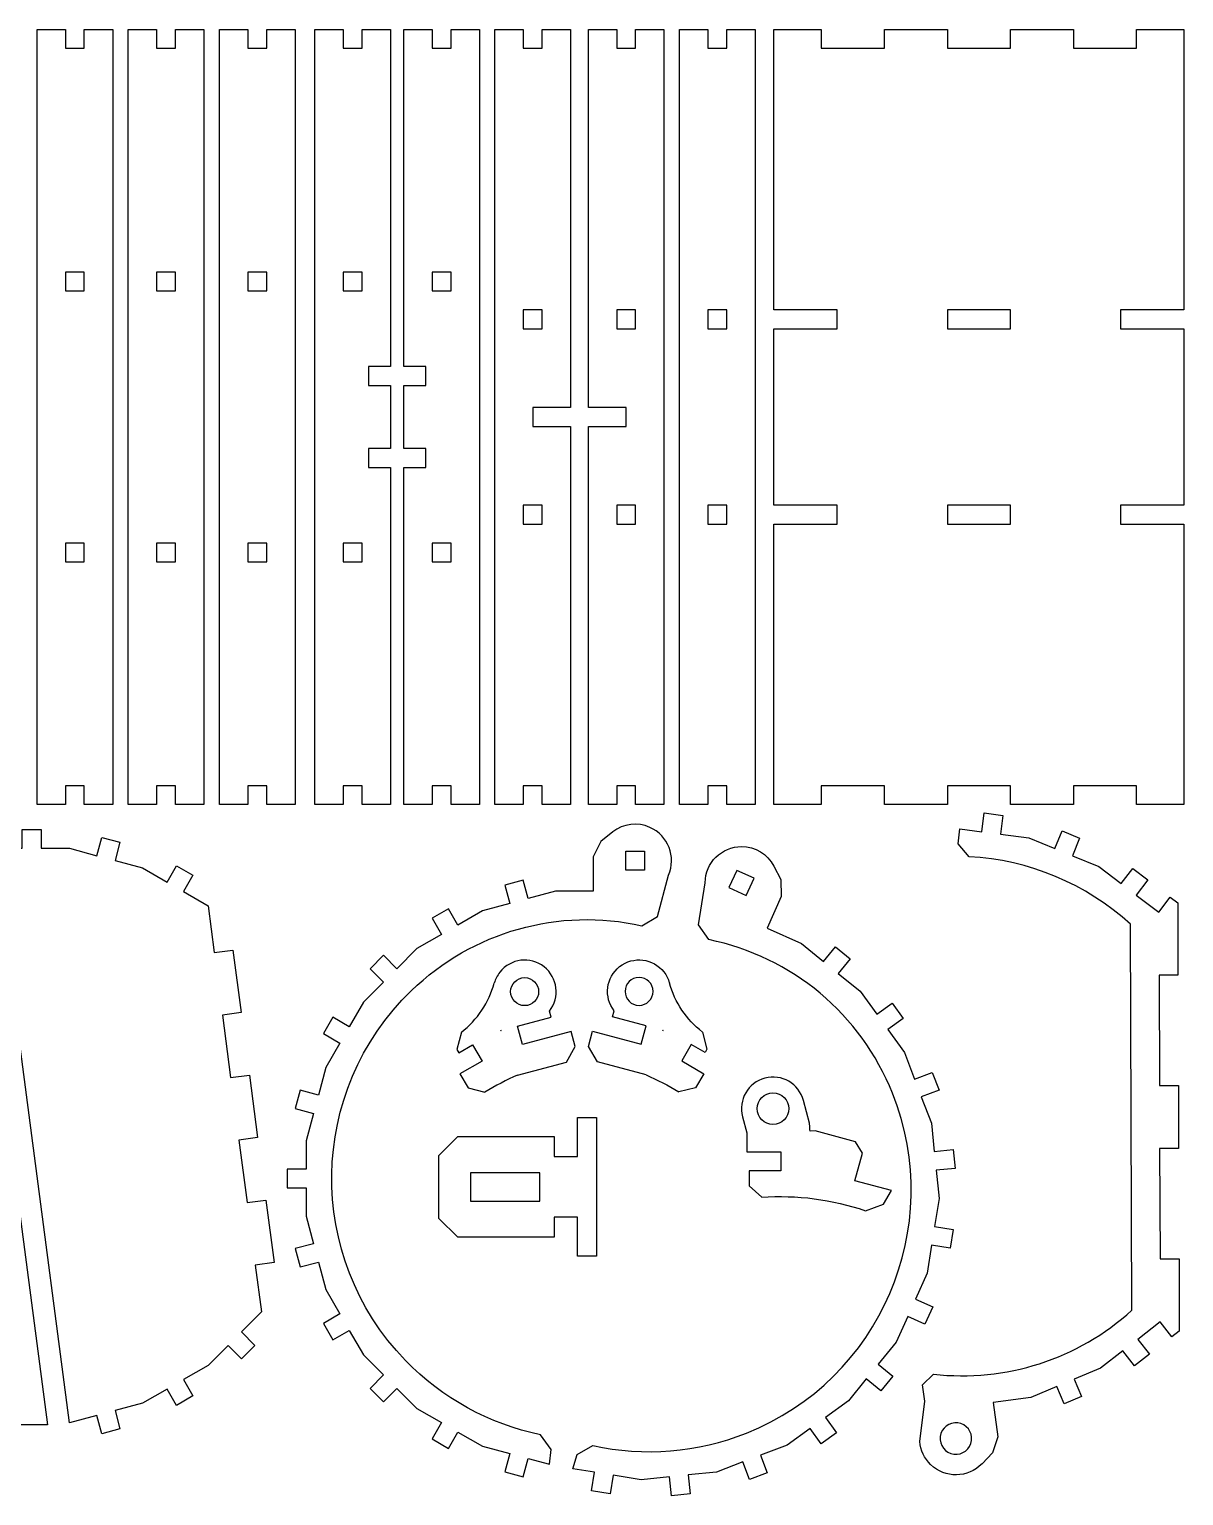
# Model space of a CAD drawing. Header units: inches. Extents: x 166 to 545, y 155 to 388.
# Drawn here: x 361.4 to 544.6, y 154.9 to 387.5 of the extents above; entities that cross this region are included whole.
import ezdxf

# ---------------------------------------------------------------- set-up
doc = ezdxf.new("R2010")
doc.units = ezdxf.units.IN
doc.header["$MEASUREMENT"] = 0

# ---------------------------------------------------------------- blocks, each defined once
blk = doc.blocks.new('block 3')
at = {"color": 7, "lineweight": 25, "true_color": 0xffffff}
blk.add_lwpolyline([(472.09, 343.03), (469.09, 343.03), (469.09, 340.03), (472.09, 340.03), (472.09, 343.03)], dxfattribs=at)
blk = doc.blocks.new('block 4')
at = {"color": 7, "lineweight": 25, "true_color": 0xffffff}
blk.add_lwpolyline([(472.09, 312.03), (469.09, 312.03), (469.09, 309.03), (472.09, 309.03), (472.09, 312.03)], dxfattribs=at)
blk = doc.blocks.new('block 5')
at = {"color": 7, "lineweight": 25, "true_color": 0xffffff}
blk.add_lwpolyline([(469.09, 267.53), (469.09, 264.53), (464.59, 264.53), (464.59, 387.53), (469.09, 387.53), (469.09, 384.53), (472.09, 384.53), (472.09, 387.53), (476.59, 387.53), (476.59, 264.53), (472.09, 264.53), (472.09, 267.53), (469.09, 267.53)], dxfattribs=at)
blk = doc.blocks.new('block 2')
for name in ['block 5', 'block 3', 'block 4']:
    blk.add_blockref(name, (0, 0))
blk = doc.blocks.new('block 10')
at = {"color": 7, "lineweight": 25, "true_color": 0xffffff}
blk.add_lwpolyline([(352.27, 257.27), (364.27, 166.12), (359.77, 166.12), (359.77, 163.12), (356.77, 163.12), (356.77, 166.12), (352.27, 166.12), (347.93, 167.29), (347.15, 164.39), (344.25, 165.17), (345.03, 168.06), (340.68, 169.23), (336.79, 171.48), (335.29, 168.88), (332.69, 170.38), (334.19, 172.98), (330.29, 175.23), (327.11, 178.41), (324.99, 176.29), (322.87, 178.41), (324.99, 180.53), (321.81, 183.71), (319.56, 187.61), (316.96, 186.11), (315.46, 188.71), (318.06, 190.21), (315.81, 194.11), (314.64, 198.45), (311.74, 197.68), (310.97, 200.57), (313.86, 201.35), (312.7, 205.7), (312.7, 210.2), (309.7, 210.2), (309.7, 213.2), (312.7, 213.2), (312.7, 217.7), (313.86, 222.04), (310.97, 222.82), (311.74, 225.72), (314.64, 224.94), (315.81, 229.29), (318.06, 233.19), (315.46, 234.69), (316.96, 237.28), (319.56, 235.78), (321.81, 239.68), (324.99, 242.86), (322.87, 244.98), (324.99, 247.11), (327.11, 244.98), (330.29, 248.17), (334.19, 250.42), (332.69, 253.01), (335.29, 254.51), (336.79, 251.92), (340.68, 254.17), (345.03, 255.33), (344.25, 258.23), (347.15, 259.01), (347.93, 256.11), (352.27, 257.27)], dxfattribs=at)
blk = doc.blocks.new('block 11')
at = {"color": 7, "lineweight": 25, "true_color": 0xffffff}
blk.add_lwpolyline([(397.27, 191.48), (398.25, 184.04), (395.07, 180.86), (397.19, 178.74), (395.07, 176.62), (392.95, 178.74), (389.77, 175.55), (385.87, 173.3), (387.37, 170.71), (384.77, 169.21), (383.27, 171.8), (379.37, 169.55), (375.03, 168.39), (375.8, 165.49), (372.9, 164.72), (372.13, 167.61), (367.78, 166.45), (355.78, 257.6), (360.28, 257.6), (360.28, 260.6), (363.28, 260.6), (363.28, 257.6), (367.78, 257.6), (372.13, 256.43), (372.9, 259.33), (375.8, 258.55), (375.03, 255.66), (379.37, 254.49), (383.27, 252.24), (384.77, 254.84), (387.37, 253.34), (385.87, 250.74), (389.77, 248.49), (390.74, 241.05), (393.72, 241.44), (395.02, 231.53), (392.05, 231.14), (393.36, 221.22), (396.33, 221.61), (397.63, 211.7), (394.66, 211.31), (395.97, 201.39), (398.94, 201.79), (400.25, 191.87), (397.27, 191.48)], dxfattribs=at)
blk = doc.blocks.new('block 9')
for name in ['block 11', 'block 10']:
    blk.add_blockref(name, (0, 0))
blk = doc.blocks.new('block 12')
at = {"color": 7, "lineweight": 25, "true_color": 0xffffff}
blk.add_lwpolyline([(507.09, 343.03), (507.09, 340.03), (517.09, 340.03), (517.09, 343.03), (507.09, 343.03)], dxfattribs=at)
blk = doc.blocks.new('block 13')
at = {"color": 7, "lineweight": 25, "true_color": 0xffffff}
blk.add_lwpolyline([(507.09, 312.03), (507.09, 309.03), (517.09, 309.03), (517.09, 312.03), (507.09, 312.03)], dxfattribs=at)
blk = doc.blocks.new('block 14')
at = {"color": 7, "lineweight": 25, "true_color": 0xffffff}
blk.add_lwpolyline([(489.58, 312.03), (479.58, 312.03), (479.58, 340.03), (489.58, 340.03), (489.58, 343.03), (479.58, 343.03), (479.58, 387.53), (487.09, 387.53), (487.09, 384.53), (497.09, 384.53), (497.09, 387.53), (507.09, 387.53), (507.09, 384.53), (517.09, 384.53), (517.09, 387.53), (527.09, 387.53), (527.09, 384.53), (537.09, 384.53), (537.09, 387.53), (544.59, 387.53), (544.59, 343.03), (534.59, 343.03), (534.59, 340.03), (544.59, 340.03), (544.59, 312.03), (534.59, 312.03), (534.59, 309.03), (544.59, 309.03), (544.59, 264.53), (537.09, 264.53), (537.09, 267.53), (527.09, 267.53), (527.09, 264.53), (517.09, 264.53), (517.09, 267.53), (507.09, 267.53), (507.09, 264.53), (497.09, 264.53), (497.09, 267.53), (487.09, 267.53), (487.09, 264.53), (479.58, 264.53), (479.58, 309.03), (489.58, 309.03), (489.58, 312.03)], dxfattribs=at)
blk = doc.blocks.new('block 16')
at = {"color": 7, "lineweight": 25, "true_color": 0xffffff}
blk.add_lwpolyline([(450.12, 324.53), (456.12, 324.53), (456.12, 327.53), (450.12, 327.53), (450.12, 387.53), (454.62, 387.53), (454.62, 384.53), (457.62, 384.53), (457.62, 387.53), (462.12, 387.53), (462.12, 264.53), (457.62, 264.53), (457.62, 267.53), (454.62, 267.53), (454.62, 264.53), (450.12, 264.53), (450.12, 324.53)], dxfattribs=at)
blk = doc.blocks.new('block 17')
at = {"color": 7, "lineweight": 25, "true_color": 0xffffff}
blk.add_lwpolyline([(457.62, 343.03), (454.62, 343.03), (454.62, 340.03), (457.62, 340.03), (457.62, 343.03)], dxfattribs=at)
blk = doc.blocks.new('block 18')
at = {"color": 7, "lineweight": 25, "true_color": 0xffffff}
blk.add_lwpolyline([(457.62, 312.03), (454.62, 312.03), (454.62, 309.03), (457.62, 309.03), (457.62, 312.03)], dxfattribs=at)
blk = doc.blocks.new('block 15')
for name in ['block 16', 'block 17', 'block 18']:
    blk.add_blockref(name, (0, 0))
blk = doc.blocks.new('block 20')
at = {"color": 7, "lineweight": 25, "true_color": 0xffffff}
blk.add_lwpolyline([(447.3, 327.53), (441.3, 327.53), (441.3, 324.53), (447.3, 324.53), (447.3, 264.53), (442.8, 264.53), (442.8, 267.53), (439.8, 267.53), (439.8, 264.53), (435.3, 264.53), (435.3, 387.53), (439.8, 387.53), (439.8, 384.53), (442.8, 384.53), (442.8, 387.53), (447.3, 387.53), (447.3, 327.53)], dxfattribs=at)
blk = doc.blocks.new('block 21')
at = {"color": 7, "lineweight": 25, "true_color": 0xffffff}
blk.add_lwpolyline([(439.8, 309.03), (442.8, 309.03), (442.8, 312.03), (439.8, 312.03), (439.8, 309.03)], dxfattribs=at)
blk = doc.blocks.new('block 22')
at = {"color": 7, "lineweight": 25, "true_color": 0xffffff}
blk.add_lwpolyline([(439.8, 340.03), (442.8, 340.03), (442.8, 343.03), (439.8, 343.03), (439.8, 340.03)], dxfattribs=at)
blk = doc.blocks.new('block 19')
for name in ['block 20', 'block 22', 'block 21']:
    blk.add_blockref(name, (0, 0))
blk = doc.blocks.new('block 24')
at = {"color": 7, "lineweight": 25, "true_color": 0xffffff}
blk.add_lwpolyline([(414.21, 349.03), (411.21, 349.03), (411.21, 346.03), (414.21, 346.03), (414.21, 349.03)], dxfattribs=at)
blk = doc.blocks.new('block 25')
at = {"color": 7, "lineweight": 25, "true_color": 0xffffff}
blk.add_lwpolyline([(411.21, 303.03), (414.21, 303.03), (414.21, 306.03), (411.21, 306.03), (411.21, 303.03)], dxfattribs=at)
blk = doc.blocks.new('block 26')
at = {"color": 7, "lineweight": 25, "true_color": 0xffffff}
blk.add_lwpolyline([(411.21, 384.53), (414.21, 384.53), (414.21, 387.53), (418.71, 387.53), (418.71, 334.03), (415.21, 334.03), (415.21, 331.03), (418.71, 331.03), (418.71, 321.03), (415.21, 321.03), (415.21, 318.03), (418.71, 318.03), (418.71, 264.53), (414.21, 264.53), (414.21, 267.53), (411.21, 267.53), (411.21, 264.53), (406.71, 264.53), (406.71, 387.53), (411.21, 387.53), (411.21, 384.53)], dxfattribs=at)
blk = doc.blocks.new('block 23')
for name in ['block 26', 'block 24', 'block 25']:
    blk.add_blockref(name, (0, 0))
blk = doc.blocks.new('block 28')
at = {"color": 7, "lineweight": 25, "true_color": 0xffffff}
blk.add_lwpolyline([(425.33, 303.03), (428.33, 303.03), (428.33, 306.03), (425.33, 306.03), (425.33, 303.03)], dxfattribs=at)
blk = doc.blocks.new('block 29')
at = {"color": 7, "lineweight": 25, "true_color": 0xffffff}
blk.add_lwpolyline([(428.33, 349.03), (425.33, 349.03), (425.33, 346.03), (428.33, 346.03), (428.33, 349.03)], dxfattribs=at)
blk = doc.blocks.new('block 30')
at = {"color": 7, "lineweight": 25, "true_color": 0xffffff}
blk.add_lwpolyline([(428.33, 267.53), (425.33, 267.53), (425.33, 264.53), (420.83, 264.53), (420.83, 318.03), (424.33, 318.03), (424.33, 321.03), (420.83, 321.03), (420.83, 331.03), (424.33, 331.03), (424.33, 334.03), (420.83, 334.03), (420.83, 387.53), (425.33, 387.53), (425.33, 384.53), (428.33, 384.53), (428.33, 387.53), (432.83, 387.53), (432.83, 264.53), (428.33, 264.53), (428.33, 267.53)], dxfattribs=at)
blk = doc.blocks.new('block 27')
for name in ['block 30', 'block 29', 'block 28']:
    blk.add_blockref(name, (0, 0))
blk = doc.blocks.new('block 32')
at = {"color": 7, "lineweight": 25, "true_color": 0xffffff}
blk.add_lwpolyline([(396.08, 303.03), (399.08, 303.03), (399.08, 306.03), (396.08, 306.03), (396.08, 303.03)], dxfattribs=at)
blk = doc.blocks.new('block 33')
at = {"color": 7, "lineweight": 25, "true_color": 0xffffff}
blk.add_lwpolyline([(399.08, 349.03), (396.08, 349.03), (396.08, 346.03), (399.08, 346.03), (399.08, 349.03)], dxfattribs=at)
blk = doc.blocks.new('block 34')
at = {"color": 7, "lineweight": 25, "true_color": 0xffffff}
blk.add_lwpolyline([(396.08, 384.53), (399.08, 384.53), (399.08, 387.53), (403.58, 387.53), (403.58, 264.53), (399.08, 264.53), (399.08, 267.53), (396.08, 267.53), (396.08, 264.53), (391.58, 264.53), (391.58, 387.53), (396.08, 387.53), (396.08, 384.53)], dxfattribs=at)
blk = doc.blocks.new('block 31')
for name in ['block 34', 'block 33', 'block 32']:
    blk.add_blockref(name, (0, 0))
blk = doc.blocks.new('block 36')
at = {"color": 7, "lineweight": 25, "true_color": 0xffffff}
blk.add_lwpolyline([(381.61, 303.03), (384.61, 303.03), (384.61, 306.03), (381.61, 306.03), (381.61, 303.03)], dxfattribs=at)
blk = doc.blocks.new('block 37')
at = {"color": 7, "lineweight": 25, "true_color": 0xffffff}
blk.add_lwpolyline([(384.61, 349.03), (381.61, 349.03), (381.61, 346.03), (384.61, 346.03), (384.61, 349.03)], dxfattribs=at)
blk = doc.blocks.new('block 38')
at = {"color": 7, "lineweight": 25, "true_color": 0xffffff}
blk.add_lwpolyline([(381.61, 384.53), (384.61, 384.53), (384.61, 387.53), (389.11, 387.53), (389.11, 264.53), (384.61, 264.53), (384.61, 267.53), (381.61, 267.53), (381.61, 264.53), (377.11, 264.53), (377.11, 387.53), (381.61, 387.53), (381.61, 384.53)], dxfattribs=at)
blk = doc.blocks.new('block 35')
for name in ['block 38', 'block 37', 'block 36']:
    blk.add_blockref(name, (0, 0))
blk = doc.blocks.new('block 40')
at = {"color": 7, "lineweight": 25, "true_color": 0xffffff}
blk.add_lwpolyline([(367.14, 303.03), (370.14, 303.03), (370.14, 306.03), (367.14, 306.03), (367.14, 303.03)], dxfattribs=at)
blk = doc.blocks.new('block 41')
at = {"color": 7, "lineweight": 25, "true_color": 0xffffff}
blk.add_lwpolyline([(370.14, 349.03), (367.14, 349.03), (367.14, 346.03), (370.14, 346.03), (370.14, 349.03)], dxfattribs=at)
blk = doc.blocks.new('block 42')
at = {"color": 7, "lineweight": 25, "true_color": 0xffffff}
blk.add_lwpolyline([(367.14, 384.53), (370.14, 384.53), (370.14, 387.53), (374.64, 387.53), (374.64, 264.53), (370.14, 264.53), (370.14, 267.53), (367.14, 267.53), (367.14, 264.53), (362.64, 264.53), (362.64, 387.53), (367.14, 387.53), (367.14, 384.53)], dxfattribs=at)
blk = doc.blocks.new('block 39')
for name in ['block 42', 'block 41', 'block 40']:
    blk.add_blockref(name, (0, 0))
blk = doc.blocks.new('block 85')
at = {"color": 7, "lineweight": 25, "true_color": 0xffffff}
blk.add_open_spline([(514.26, 161.68), (514.26, 161.68), (515.1, 164.25), (515.1, 164.25), (515.1, 164.25), (514.37, 169.67), (514.37, 169.67), (514.37, 169.67), (520.32, 170.48), (520.32, 170.48), (520.32, 170.48), (524.47, 172.21), (524.47, 172.21), (524.47, 172.21), (525.63, 169.44), (525.63, 169.44), (525.63, 169.44), (528.39, 170.6), (528.39, 170.6), (528.39, 170.6), (527.24, 173.37), (527.24, 173.37), (527.24, 173.37), (531.39, 175.11), (531.39, 175.11), (531.39, 175.11), (534.95, 177.86), (534.95, 177.86), (534.95, 177.86), (536.78, 175.48), (536.78, 175.48), (536.78, 175.48), (539.16, 177.32), (539.16, 177.32), (539.16, 177.32), (537.32, 179.69), (537.32, 179.69), (537.32, 179.69), (540.88, 182.45), (540.88, 182.45), (540.88, 182.45), (542.72, 180.07), (542.72, 180.07), (542.72, 180.07), (543.89, 180.98), (543.89, 180.98), (543.89, 180.98), (543.85, 192.46), (543.85, 192.46), (543.85, 192.46), (540.85, 192.44), (540.85, 192.44), (540.85, 192.44), (540.78, 209.95), (540.78, 209.95), (540.78, 209.95), (543.78, 209.96), (543.78, 209.96), (543.78, 209.96), (543.75, 219.96), (543.75, 219.96), (543.75, 219.96), (540.75, 219.95), (540.75, 219.95), (540.75, 219.95), (540.69, 237.45), (540.69, 237.45), (540.69, 237.45), (543.69, 237.46), (543.69, 237.46), (543.69, 237.46), (543.65, 248.94), (543.65, 248.94), (543.65, 248.94), (542.47, 249.84), (542.47, 249.84), (542.47, 249.84), (540.65, 247.45), (540.65, 247.45), (540.65, 247.45), (537.07, 250.18), (537.07, 250.18), (537.07, 250.18), (538.89, 252.57), (538.89, 252.57), (538.89, 252.57), (536.5, 254.38), (536.5, 254.38), (536.5, 254.38), (534.69, 252), (534.69, 252), (534.69, 252), (531.11, 254.72), (531.11, 254.72), (531.11, 254.72), (526.94, 256.43), (526.94, 256.43), (526.94, 256.43), (528.08, 259.21), (528.08, 259.21), (528.08, 259.21), (525.31, 260.35), (525.31, 260.35), (525.31, 260.35), (524.17, 257.57), (524.17, 257.57), (524.17, 257.57), (520, 259.28), (520, 259.28), (520, 259.28), (515.54, 259.85), (515.54, 259.85), (515.54, 259.85), (515.92, 262.82), (515.92, 262.82), (515.92, 262.82), (512.95, 263.21), (512.95, 263.21), (512.95, 263.21), (512.56, 260.23), (512.56, 260.23), (512.56, 260.23), (509.09, 260.67), (509.09, 260.67), (509.09, 260.67), (508.79, 258.32), (508.79, 258.32), (508.79, 258.32), (510.54, 256.27), (510.54, 256.27), (520.05, 255.75), (529.1, 251.97), (536.16, 245.56), (536.16, 245.56), (536.37, 184.31), (536.37, 184.31), (527.83, 176.54), (516.35, 172.85), (504.88, 174.17), (504.88, 174.17), (503.17, 172.47), (503.17, 172.47), (503.17, 172.47), (503.52, 169.9), (503.52, 169.9), (503.52, 169.9), (502.7, 163.5), (502.7, 163.5), (502.81, 162.1), (503.43, 160.79), (504.44, 159.81), (506.72, 157.6), (510.37, 157.66), (512.59, 159.95), (512.59, 159.95), (514.26, 161.68), (514.26, 161.68)], degree=3, knots=[0, 0, 0, 0, 1, 1, 1, 2, 2, 2, 3, 3, 3, 4, 4, 4, 5, 5, 5, 6, 6, 6, 7, 7, 7, 8, 8, 8, 9, 9, 9, 10, 10, 10, 11, 11, 11, 12, 12, 12, 13, 13, 13, 14, 14, 14, 15, 15, 15, 16, 16, 16, 17, 17, 17, 18, 18, 18, 19, 19, 19, 20, 20, 20, 21, 21, 21, 22, 22, 22, 23, 23, 23, 24, 24, 24, 25, 25, 25, 26, 26, 26, 27, 27, 27, 28, 28, 28, 29, 29, 29, 30, 30, 30, 31, 31, 31, 32, 32, 32, 33, 33, 33, 34, 34, 34, 35, 35, 35, 36, 36, 36, 37, 37, 37, 38, 38, 38, 39, 39, 39, 40, 40, 40, 41, 41, 41, 42, 42, 42, 43, 43, 43, 44, 44, 44, 45, 45, 45, 46, 46, 46, 47, 47, 47, 48, 48, 48, 49, 49, 49, 50, 50, 50, 51, 51, 51, 52, 52, 52, 52], dxfattribs=at)
blk = doc.blocks.new('block 86')
at = {"color": 7, "lineweight": 25, "true_color": 0xffffff}
blk.add_open_spline([(505.96, 164.27), (506.14, 165.64), (507.39, 166.61), (508.76, 166.43), (510.13, 166.26), (511.1, 165.01), (510.92, 163.64), (510.75, 162.27), (509.49, 161.3), (508.12, 161.47), (506.75, 161.65), (505.79, 162.9), (505.96, 164.27), (505.96, 164.27), (505.96, 164.27), (505.96, 164.27)], degree=3, knots=[0, 0, 0, 0, 1, 1, 1, 2, 2, 2, 3, 3, 3, 4, 4, 4, 5, 5, 5, 5], dxfattribs=at)
blk = doc.blocks.new('block 84')
for name in ['block 85', 'block 86']:
    blk.add_blockref(name, (0, 0))
blk = doc.blocks.new('block 94')
at = {"color": 7, "lineweight": 25, "true_color": 0xffffff}
blk.add_open_spline([(480.73, 249.94), (480.73, 249.94), (480.65, 252.64), (480.65, 252.64), (480.65, 252.64), (479.53, 254.79), (479.53, 254.79), (478.54, 256.68), (476.58, 257.86), (474.45, 257.87), (471.27, 257.89), (468.68, 255.32), (468.66, 252.14), (468.66, 252.14), (467.58, 245.44), (467.58, 245.44), (467.58, 245.44), (469.23, 243.11), (469.23, 243.11), (482.43, 240.42), (493.39, 231.26), (498.38, 218.74), (506.88, 197.45), (496.5, 173.31), (475.21, 164.82), (467.47, 161.73), (458.98, 161.05), (450.84, 162.85), (450.84, 162.85), (448.33, 161.42), (448.33, 161.42), (448.33, 161.42), (447.66, 159.17), (447.66, 159.17), (447.66, 159.17), (451.1, 158.61), (451.1, 158.61), (451.1, 158.61), (450.63, 155.65), (450.63, 155.65), (450.63, 155.65), (453.59, 155.17), (453.59, 155.17), (453.59, 155.17), (454.07, 158.13), (454.07, 158.13), (454.07, 158.13), (458.51, 157.42), (458.51, 157.42), (458.51, 157.42), (462.98, 157.87), (462.98, 157.87), (462.98, 157.87), (463.29, 154.89), (463.29, 154.89), (463.29, 154.89), (466.27, 155.2), (466.27, 155.2), (466.27, 155.2), (465.97, 158.18), (465.97, 158.18), (465.97, 158.18), (470.45, 158.64), (470.45, 158.64), (470.45, 158.64), (474.65, 160.24), (474.65, 160.24), (474.65, 160.24), (475.72, 157.44), (475.72, 157.44), (475.72, 157.44), (478.52, 158.5), (478.52, 158.5), (478.52, 158.5), (477.45, 161.31), (477.45, 161.31), (477.45, 161.31), (481.66, 162.91), (481.66, 162.91), (481.66, 162.91), (485.31, 165.54), (485.31, 165.54), (485.31, 165.54), (487.06, 163.11), (487.06, 163.11), (487.06, 163.11), (489.5, 164.87), (489.5, 164.87), (489.5, 164.87), (487.74, 167.3), (487.74, 167.3), (487.74, 167.3), (491.39, 169.93), (491.39, 169.93), (491.39, 169.93), (494.23, 173.42), (494.23, 173.42), (494.23, 173.42), (496.56, 171.53), (496.56, 171.53), (496.56, 171.53), (498.45, 173.86), (498.45, 173.86), (498.45, 173.86), (496.12, 175.75), (496.12, 175.75), (496.12, 175.75), (498.97, 179.24), (498.97, 179.24), (498.97, 179.24), (500.81, 183.34), (500.81, 183.34), (500.81, 183.34), (503.54, 182.12), (503.54, 182.12), (503.54, 182.12), (504.77, 184.85), (504.77, 184.85), (504.77, 184.85), (502.04, 186.08), (502.04, 186.08), (502.04, 186.08), (503.88, 190.19), (503.88, 190.19), (503.88, 190.19), (504.59, 194.63), (504.59, 194.63), (504.59, 194.63), (507.55, 194.15), (507.55, 194.15), (507.55, 194.15), (508.03, 197.11), (508.03, 197.11), (508.03, 197.11), (505.07, 197.59), (505.07, 197.59), (505.07, 197.59), (505.79, 202.03), (505.79, 202.03), (505.79, 202.03), (505.33, 206.51), (505.33, 206.51), (505.33, 206.51), (508.31, 206.82), (508.31, 206.82), (508.31, 206.82), (508.01, 209.8), (508.01, 209.8), (508.01, 209.8), (505.02, 209.5), (505.02, 209.5), (505.02, 209.5), (504.57, 213.97), (504.57, 213.97), (504.57, 213.97), (502.96, 218.18), (502.96, 218.18), (502.96, 218.18), (505.77, 219.25), (505.77, 219.25), (505.77, 219.25), (504.7, 222.05), (504.7, 222.05), (504.7, 222.05), (501.9, 220.98), (501.9, 220.98), (501.9, 220.98), (500.3, 225.19), (500.3, 225.19), (500.3, 225.19), (497.66, 228.83), (497.66, 228.83), (497.66, 228.83), (500.09, 230.59), (500.09, 230.59), (500.09, 230.59), (498.34, 233.02), (498.34, 233.02), (498.34, 233.02), (495.9, 231.27), (495.9, 231.27), (495.9, 231.27), (493.27, 234.91), (493.27, 234.91), (493.27, 234.91), (489.78, 237.76), (489.78, 237.76), (489.78, 237.76), (491.67, 240.08), (491.67, 240.08), (491.67, 240.08), (489.35, 241.98), (489.35, 241.98), (489.35, 241.98), (487.45, 239.65), (487.45, 239.65), (487.45, 239.65), (483.96, 242.49), (483.96, 242.49), (483.96, 242.49), (478.49, 244.95), (478.49, 244.95), (478.49, 244.95), (480.73, 249.94), (480.73, 249.94)], degree=3, knots=[0, 0, 0, 0, 1, 1, 1, 2, 2, 2, 3, 3, 3, 4, 4, 4, 5, 5, 5, 6, 6, 6, 7, 7, 7, 8, 8, 8, 9, 9, 9, 10, 10, 10, 11, 11, 11, 12, 12, 12, 13, 13, 13, 14, 14, 14, 15, 15, 15, 16, 16, 16, 17, 17, 17, 18, 18, 18, 19, 19, 19, 20, 20, 20, 21, 21, 21, 22, 22, 22, 23, 23, 23, 24, 24, 24, 25, 25, 25, 26, 26, 26, 27, 27, 27, 28, 28, 28, 29, 29, 29, 30, 30, 30, 31, 31, 31, 32, 32, 32, 33, 33, 33, 34, 34, 34, 35, 35, 35, 36, 36, 36, 37, 37, 37, 38, 38, 38, 39, 39, 39, 40, 40, 40, 41, 41, 41, 42, 42, 42, 43, 43, 43, 44, 44, 44, 45, 45, 45, 46, 46, 46, 47, 47, 47, 48, 48, 48, 49, 49, 49, 50, 50, 50, 51, 51, 51, 52, 52, 52, 53, 53, 53, 54, 54, 54, 55, 55, 55, 56, 56, 56, 57, 57, 57, 58, 58, 58, 59, 59, 59, 60, 60, 60, 61, 61, 61, 62, 62, 62, 63, 63, 63, 64, 64, 64, 65, 65, 65, 66, 66, 66, 67, 67, 67, 68, 68, 68, 68], dxfattribs=at)
blk = doc.blocks.new('block 95')
at = {"color": 7, "lineweight": 25, "true_color": 0xffffff}
blk.add_lwpolyline([(472.44, 251.36), (475.18, 250.13), (476.41, 252.86), (473.67, 254.09), (472.44, 251.36)], dxfattribs=at)
blk = doc.blocks.new('block 93')
for name in ['block 94', 'block 95']:
    blk.add_blockref(name, (0, 0))
blk = doc.blocks.new('block 97')
at = {"color": 7, "lineweight": 25, "true_color": 0xffffff}
blk.add_open_spline([(450.91, 256.26), (450.91, 256.26), (452.09, 258.68), (452.09, 258.68), (452.09, 258.68), (453.99, 260.19), (453.99, 260.19), (455.67, 261.5), (457.94, 261.79), (459.89, 260.92), (462.8, 259.64), (464.11, 256.23), (462.82, 253.32), (462.82, 253.32), (461.07, 246.76), (461.07, 246.76), (461.07, 246.76), (458.61, 245.32), (458.61, 245.32), (445.46, 248.26), (431.71, 244.39), (422.03, 235.01), (405.57, 219.06), (405.16, 192.79), (421.11, 176.33), (426.91, 170.34), (434.37, 166.24), (442.54, 164.56), (442.54, 164.56), (444.24, 162.22), (444.24, 162.22), (444.24, 162.22), (443.94, 159.89), (443.94, 159.89), (443.94, 159.89), (440.57, 160.8), (440.57, 160.8), (440.57, 160.8), (439.79, 157.9), (439.79, 157.9), (439.79, 157.9), (436.89, 158.68), (436.89, 158.68), (436.89, 158.68), (437.67, 161.57), (437.67, 161.57), (437.67, 161.57), (433.32, 162.74), (433.32, 162.74), (433.32, 162.74), (429.42, 164.99), (429.42, 164.99), (429.42, 164.99), (427.92, 162.39), (427.92, 162.39), (427.92, 162.39), (425.33, 163.89), (425.33, 163.89), (425.33, 163.89), (426.83, 166.49), (426.83, 166.49), (426.83, 166.49), (422.93, 168.74), (422.93, 168.74), (422.93, 168.74), (419.75, 171.92), (419.75, 171.92), (419.75, 171.92), (417.63, 169.8), (417.63, 169.8), (417.63, 169.8), (415.5, 171.92), (415.5, 171.92), (415.5, 171.92), (417.63, 174.04), (417.63, 174.04), (417.63, 174.04), (414.44, 177.22), (414.44, 177.22), (414.44, 177.22), (412.19, 181.12), (412.19, 181.12), (412.19, 181.12), (409.6, 179.62), (409.6, 179.62), (409.6, 179.62), (408.1, 182.22), (408.1, 182.22), (408.1, 182.22), (410.69, 183.72), (410.69, 183.72), (410.69, 183.72), (408.44, 187.62), (408.44, 187.62), (408.44, 187.62), (407.28, 191.96), (407.28, 191.96), (407.28, 191.96), (404.38, 191.19), (404.38, 191.19), (404.38, 191.19), (403.6, 194.08), (403.6, 194.08), (403.6, 194.08), (406.5, 194.86), (406.5, 194.86), (406.5, 194.86), (405.34, 199.21), (405.34, 199.21), (405.34, 199.21), (405.34, 203.71), (405.34, 203.71), (405.34, 203.71), (402.34, 203.71), (402.34, 203.71), (402.34, 203.71), (402.34, 206.71), (402.34, 206.71), (402.34, 206.71), (405.34, 206.71), (405.34, 206.71), (405.34, 206.71), (405.34, 211.21), (405.34, 211.21), (405.34, 211.21), (406.5, 215.55), (406.5, 215.55), (406.5, 215.55), (403.6, 216.33), (403.6, 216.33), (403.6, 216.33), (404.38, 219.23), (404.38, 219.23), (404.38, 219.23), (407.28, 218.45), (407.28, 218.45), (407.28, 218.45), (408.44, 222.8), (408.44, 222.8), (408.44, 222.8), (410.69, 226.7), (410.69, 226.7), (410.69, 226.7), (408.1, 228.2), (408.1, 228.2), (408.1, 228.2), (409.6, 230.79), (409.6, 230.79), (409.6, 230.79), (412.19, 229.29), (412.19, 229.29), (412.19, 229.29), (414.44, 233.19), (414.44, 233.19), (414.44, 233.19), (417.63, 236.37), (417.63, 236.37), (417.63, 236.37), (415.5, 238.5), (415.5, 238.5), (415.5, 238.5), (417.63, 240.62), (417.63, 240.62), (417.63, 240.62), (419.75, 238.5), (419.75, 238.5), (419.75, 238.5), (422.93, 241.68), (422.93, 241.68), (422.93, 241.68), (426.83, 243.93), (426.83, 243.93), (426.83, 243.93), (425.33, 246.52), (425.33, 246.52), (425.33, 246.52), (427.92, 248.02), (427.92, 248.02), (427.92, 248.02), (429.42, 245.43), (429.42, 245.43), (429.42, 245.43), (433.32, 247.68), (433.32, 247.68), (433.32, 247.68), (437.67, 248.84), (437.67, 248.84), (437.67, 248.84), (436.89, 251.74), (436.89, 251.74), (436.89, 251.74), (439.79, 252.52), (439.79, 252.52), (439.79, 252.52), (440.57, 249.62), (440.57, 249.62), (440.57, 249.62), (444.91, 250.78), (444.91, 250.78), (444.91, 250.78), (450.91, 250.78), (450.91, 250.78), (450.91, 250.78), (450.91, 256.26), (450.91, 256.26)], degree=3, knots=[0, 0, 0, 0, 1, 1, 1, 2, 2, 2, 3, 3, 3, 4, 4, 4, 5, 5, 5, 6, 6, 6, 7, 7, 7, 8, 8, 8, 9, 9, 9, 10, 10, 10, 11, 11, 11, 12, 12, 12, 13, 13, 13, 14, 14, 14, 15, 15, 15, 16, 16, 16, 17, 17, 17, 18, 18, 18, 19, 19, 19, 20, 20, 20, 21, 21, 21, 22, 22, 22, 23, 23, 23, 24, 24, 24, 25, 25, 25, 26, 26, 26, 27, 27, 27, 28, 28, 28, 29, 29, 29, 30, 30, 30, 31, 31, 31, 32, 32, 32, 33, 33, 33, 34, 34, 34, 35, 35, 35, 36, 36, 36, 37, 37, 37, 38, 38, 38, 39, 39, 39, 40, 40, 40, 41, 41, 41, 42, 42, 42, 43, 43, 43, 44, 44, 44, 45, 45, 45, 46, 46, 46, 47, 47, 47, 48, 48, 48, 49, 49, 49, 50, 50, 50, 51, 51, 51, 52, 52, 52, 53, 53, 53, 54, 54, 54, 55, 55, 55, 56, 56, 56, 57, 57, 57, 58, 58, 58, 59, 59, 59, 60, 60, 60, 61, 61, 61, 62, 62, 62, 63, 63, 63, 64, 64, 64, 65, 65, 65, 66, 66, 66, 67, 67, 67, 68, 68, 68, 68], dxfattribs=at)
blk = doc.blocks.new('block 98')
at = {"color": 7, "lineweight": 25, "true_color": 0xffffff}
blk.add_lwpolyline([(459.05, 254.15), (456.05, 254.15), (456.05, 257.15), (459.05, 257.15), (459.05, 254.15)], dxfattribs=at)
blk = doc.blocks.new('block 96')
for name in ['block 97', 'block 98']:
    blk.add_blockref(name, (0, 0))
blk = doc.blocks.new('block 108')
at = {"color": 7, "lineweight": 25, "true_color": 0xffffff}
blk.add_open_spline([(493.6, 209.21), (493.6, 209.21), (492.43, 204.86), (492.43, 204.86), (492.43, 204.86), (498.23, 203.31), (498.23, 203.31), (498.23, 203.31), (496.97, 201.14), (496.97, 201.14), (496.97, 201.14), (494.1, 200.1), (494.1, 200.1), (488.81, 201.91), (483.2, 202.64), (477.63, 202.23), (477.63, 202.23), (475.64, 204.04), (475.64, 204.04), (475.64, 204.04), (475.64, 206.42), (475.64, 206.42), (475.64, 206.42), (480.64, 206.42), (480.64, 206.42), (480.64, 206.42), (480.64, 209.42), (480.64, 209.42), (480.64, 209.42), (475.27, 209.42), (475.27, 209.42), (475.27, 209.42), (475.27, 212.48), (475.27, 212.48), (475.27, 212.48), (474.59, 215), (474.59, 215), (473.88, 217.67), (475.46, 220.41), (478.13, 221.13), (480.8, 221.84), (483.54, 220.26), (484.25, 217.59), (484.25, 217.59), (485.22, 213.99), (485.22, 213.99), (485.22, 213.99), (485.27, 213.4), (485.27, 213.4), (485.27, 213.4), (485.27, 212.99), (485.27, 212.99), (485.27, 212.99), (485.3, 212.7), (485.3, 212.7), (485.3, 212.7), (486.09, 212.77), (486.09, 212.77), (486.09, 212.77), (492.54, 211.05), (492.54, 211.05), (492.54, 211.05), (493.6, 209.21), (493.6, 209.21)], degree=3, knots=[0, 0, 0, 0, 1, 1, 1, 2, 2, 2, 3, 3, 3, 4, 4, 4, 5, 5, 5, 6, 6, 6, 7, 7, 7, 8, 8, 8, 9, 9, 9, 10, 10, 10, 11, 11, 11, 12, 12, 12, 13, 13, 13, 14, 14, 14, 15, 15, 15, 16, 16, 16, 17, 17, 17, 18, 18, 18, 19, 19, 19, 20, 20, 20, 21, 21, 21, 21], dxfattribs=at)
blk = doc.blocks.new('block 109')
at = {"color": 7, "lineweight": 25, "true_color": 0xffffff}
blk.add_open_spline([(481.92, 216.3), (481.92, 217.68), (480.81, 218.8), (479.42, 218.8), (478.04, 218.8), (476.92, 217.68), (476.92, 216.3), (476.92, 214.92), (478.04, 213.8), (479.42, 213.8), (480.81, 213.8), (481.92, 214.92), (481.92, 216.3), (481.92, 216.3), (481.92, 216.3), (481.92, 216.3)], degree=3, knots=[0, 0, 0, 0, 1, 1, 1, 2, 2, 2, 3, 3, 3, 4, 4, 4, 5, 5, 5, 5], dxfattribs=at)
blk = doc.blocks.new('block 107')
for name in ['block 108', 'block 109']:
    blk.add_blockref(name, (0, 0))
blk = doc.blocks.new('block 111')
at = {"color": 7, "lineweight": 25, "true_color": 0xffffff}
blk.add_lwpolyline([(431.03, 219.58), (433.72, 218.93)], dxfattribs=at)
blk = doc.blocks.new('block 112')
at = {"color": 7, "lineweight": 25, "true_color": 0xffffff}
blk.add_open_spline([(438.9, 221.61), (437.11, 220.84), (435.38, 219.94), (433.72, 218.93)], degree=3, dxfattribs=at)
blk = doc.blocks.new('block 113')
at = {"color": 7, "lineweight": 25, "true_color": 0xffffff}
blk.add_lwpolyline([(438.9, 221.61), (446.63, 223.68)], dxfattribs=at)
blk = doc.blocks.new('block 114')
at = {"color": 7, "lineweight": 25, "true_color": 0xffffff}
blk.add_lwpolyline([(446.63, 223.68), (448.05, 226.13)], dxfattribs=at)
blk = doc.blocks.new('block 115')
at = {"color": 7, "lineweight": 25, "true_color": 0xffffff}
blk.add_lwpolyline([(448.05, 226.13), (447.4, 228.56)], dxfattribs=at)
blk = doc.blocks.new('block 116')
at = {"color": 7, "lineweight": 25, "true_color": 0xffffff}
blk.add_lwpolyline([(447.4, 228.56), (439.67, 226.49)], dxfattribs=at)
blk = doc.blocks.new('block 117')
at = {"color": 7, "lineweight": 25, "true_color": 0xffffff}
blk.add_lwpolyline([(439.67, 226.49), (438.89, 229.38)], dxfattribs=at)
blk = doc.blocks.new('block 118')
at = {"color": 7, "lineweight": 25, "true_color": 0xffffff}
blk.add_lwpolyline([(438.89, 229.38), (444.21, 230.81)], dxfattribs=at)
blk = doc.blocks.new('block 119')
at = {"color": 7, "lineweight": 25, "true_color": 0xffffff}
blk.add_lwpolyline([(444.21, 230.81), (443.95, 231.77)], dxfattribs=at)
blk = doc.blocks.new('block 120')
at = {"color": 7, "lineweight": 25, "true_color": 0xffffff}
blk.add_open_spline([(443.95, 231.77), (445.65, 233.94), (445.27, 237.09), (443.1, 238.79), (440.93, 240.5), (437.79, 240.12), (436.08, 237.95), (435.67, 237.43), (435.37, 236.84), (435.2, 236.21)], degree=3, knots=[0, 0, 0, 0, 1, 1, 1, 2, 2, 2, 3, 3, 3, 3], dxfattribs=at)
blk = doc.blocks.new('block 121')
at = {"color": 7, "lineweight": 25, "true_color": 0xffffff}
blk.add_open_spline([(429.97, 228.41), (432.5, 230.39), (434.33, 233.12), (435.2, 236.21)], degree=3, dxfattribs=at)
blk = doc.blocks.new('block 122')
at = {"color": 7, "lineweight": 25, "true_color": 0xffffff}
blk.add_lwpolyline([(429.97, 228.41), (429.24, 225.68)], dxfattribs=at)
blk = doc.blocks.new('block 123')
at = {"color": 7, "lineweight": 25, "true_color": 0xffffff}
blk.add_lwpolyline([(429.24, 225.68), (429.55, 225.15)], dxfattribs=at)
blk = doc.blocks.new('block 124')
at = {"color": 7, "lineweight": 25, "true_color": 0xffffff}
blk.add_lwpolyline([(429.55, 225.15), (431.76, 226.43)], dxfattribs=at)
blk = doc.blocks.new('block 125')
at = {"color": 7, "lineweight": 25, "true_color": 0xffffff}
blk.add_lwpolyline([(431.76, 226.43), (433.26, 223.83)], dxfattribs=at)
blk = doc.blocks.new('block 126')
at = {"color": 7, "lineweight": 25, "true_color": 0xffffff}
blk.add_lwpolyline([(433.26, 223.83), (429.75, 221.81)], dxfattribs=at)
blk = doc.blocks.new('block 127')
at = {"color": 7, "lineweight": 25, "true_color": 0xffffff}
blk.add_lwpolyline([(429.75, 221.81), (431.03, 219.58)], dxfattribs=at)
blk = doc.blocks.new('block 128')
at = {"color": 7, "lineweight": 25, "true_color": 0xffffff}
blk.add_open_spline([(436.18, 228.66), (436.18, 228.66), (436.18, 228.66), (436.18, 228.66), (436.18, 228.66), (436.28, 228.69), (436.28, 228.69), (436.25, 228.68), (436.22, 228.67), (436.18, 228.66)], degree=3, knots=[0, 0, 0, 0, 1, 1, 1, 2, 2, 2, 3, 3, 3, 3], dxfattribs=at)
blk = doc.blocks.new('block 129')
at = {"color": 7, "lineweight": 25, "true_color": 0xffffff}
blk.add_open_spline([(442.23, 234.86), (442.23, 236.09), (441.24, 237.08), (440.01, 237.08), (438.79, 237.08), (437.79, 236.09), (437.79, 234.86), (437.79, 233.63), (438.79, 232.64), (440.01, 232.64), (441.24, 232.64), (442.23, 233.63), (442.23, 234.86), (442.23, 234.86), (442.23, 234.86), (442.23, 234.86)], degree=3, knots=[0, 0, 0, 0, 1, 1, 1, 2, 2, 2, 3, 3, 3, 4, 4, 4, 5, 5, 5, 5], dxfattribs=at)
blk = doc.blocks.new('block 110')
for name in ['block 120', 'block 121', 'block 129', 'block 118', 'block 119', 'block 122', 'block 128', 'block 117', 'block 116', 'block 115', 'block 123', 'block 124', 'block 125', 'block 114', 'block 126', 'block 113', 'block 127', 'block 112', 'block 111']:
    blk.add_blockref(name, (0, 0))
blk = doc.blocks.new('block 131')
at = {"color": 7, "lineweight": 25, "true_color": 0xffffff}
blk.add_lwpolyline([(467.15, 219.61), (464.47, 218.96)], dxfattribs=at)
blk = doc.blocks.new('block 132')
at = {"color": 7, "lineweight": 25, "true_color": 0xffffff}
blk.add_open_spline([(459.28, 221.65), (461.07, 220.87), (462.81, 219.98), (464.47, 218.96)], degree=3, dxfattribs=at)
blk = doc.blocks.new('block 133')
at = {"color": 7, "lineweight": 25, "true_color": 0xffffff}
blk.add_lwpolyline([(459.28, 221.65), (451.55, 223.72)], dxfattribs=at)
blk = doc.blocks.new('block 134')
at = {"color": 7, "lineweight": 25, "true_color": 0xffffff}
blk.add_lwpolyline([(451.55, 223.72), (450.14, 226.17)], dxfattribs=at)
blk = doc.blocks.new('block 135')
at = {"color": 7, "lineweight": 25, "true_color": 0xffffff}
blk.add_lwpolyline([(450.14, 226.17), (450.79, 228.59)], dxfattribs=at)
blk = doc.blocks.new('block 136')
at = {"color": 7, "lineweight": 25, "true_color": 0xffffff}
blk.add_lwpolyline([(450.79, 228.59), (458.52, 226.52)], dxfattribs=at)
blk = doc.blocks.new('block 137')
at = {"color": 7, "lineweight": 25, "true_color": 0xffffff}
blk.add_lwpolyline([(458.52, 226.52), (459.29, 229.42)], dxfattribs=at)
blk = doc.blocks.new('block 138')
at = {"color": 7, "lineweight": 25, "true_color": 0xffffff}
blk.add_lwpolyline([(459.29, 229.42), (453.98, 230.84)], dxfattribs=at)
blk = doc.blocks.new('block 139')
at = {"color": 7, "lineweight": 25, "true_color": 0xffffff}
blk.add_lwpolyline([(453.98, 230.84), (454.24, 231.8)], dxfattribs=at)
blk = doc.blocks.new('block 140')
at = {"color": 7, "lineweight": 25, "true_color": 0xffffff}
blk.add_open_spline([(454.24, 231.8), (452.53, 233.98), (452.91, 237.12), (455.09, 238.83), (457.26, 240.53), (460.4, 240.15), (462.11, 237.98), (462.51, 237.46), (462.81, 236.87), (462.99, 236.24)], degree=3, knots=[0, 0, 0, 0, 1, 1, 1, 2, 2, 2, 3, 3, 3, 3], dxfattribs=at)
blk = doc.blocks.new('block 141')
at = {"color": 7, "lineweight": 25, "true_color": 0xffffff}
blk.add_open_spline([(468.21, 228.45), (465.68, 230.42), (463.85, 233.15), (462.99, 236.24)], degree=3, dxfattribs=at)
blk = doc.blocks.new('block 142')
at = {"color": 7, "lineweight": 25, "true_color": 0xffffff}
blk.add_lwpolyline([(468.21, 228.45), (468.94, 225.72)], dxfattribs=at)
blk = doc.blocks.new('block 143')
at = {"color": 7, "lineweight": 25, "true_color": 0xffffff}
blk.add_lwpolyline([(468.94, 225.72), (468.64, 225.19)], dxfattribs=at)
blk = doc.blocks.new('block 144')
at = {"color": 7, "lineweight": 25, "true_color": 0xffffff}
blk.add_lwpolyline([(468.64, 225.19), (466.43, 226.46)], dxfattribs=at)
blk = doc.blocks.new('block 145')
at = {"color": 7, "lineweight": 25, "true_color": 0xffffff}
blk.add_lwpolyline([(466.43, 226.46), (464.93, 223.86)], dxfattribs=at)
blk = doc.blocks.new('block 146')
at = {"color": 7, "lineweight": 25, "true_color": 0xffffff}
blk.add_lwpolyline([(464.93, 223.86), (468.44, 221.84)], dxfattribs=at)
blk = doc.blocks.new('block 147')
at = {"color": 7, "lineweight": 25, "true_color": 0xffffff}
blk.add_lwpolyline([(468.44, 221.84), (467.15, 219.61)], dxfattribs=at)
blk = doc.blocks.new('block 148')
at = {"color": 7, "lineweight": 25, "true_color": 0xffffff}
blk.add_open_spline([(462, 228.7), (462, 228.7), (462, 228.69), (462, 228.69), (462, 228.69), (461.9, 228.72), (461.9, 228.72), (461.94, 228.71), (461.97, 228.7), (462, 228.7)], degree=3, knots=[0, 0, 0, 0, 1, 1, 1, 2, 2, 2, 3, 3, 3, 3], dxfattribs=at)
blk = doc.blocks.new('block 149')
at = {"color": 7, "lineweight": 25, "true_color": 0xffffff}
blk.add_open_spline([(455.95, 234.89), (455.95, 236.12), (456.95, 237.11), (458.17, 237.11), (459.4, 237.11), (460.39, 236.12), (460.39, 234.89), (460.39, 233.67), (459.4, 232.67), (458.17, 232.67), (456.95, 232.67), (455.95, 233.67), (455.95, 234.89), (455.95, 234.89), (455.95, 234.89), (455.95, 234.89)], degree=3, knots=[0, 0, 0, 0, 1, 1, 1, 2, 2, 2, 3, 3, 3, 4, 4, 4, 5, 5, 5, 5], dxfattribs=at)
blk = doc.blocks.new('block 130')
for name in ['block 140', 'block 149', 'block 141', 'block 139', 'block 138', 'block 135', 'block 136', 'block 137', 'block 148', 'block 142', 'block 134', 'block 145', 'block 144', 'block 143', 'block 133', 'block 146', 'block 132', 'block 147', 'block 131']:
    blk.add_blockref(name, (0, 0))
blk = doc.blocks.new('block 150')
at = {"color": 7, "lineweight": 25, "true_color": 0xffffff}
blk.add_lwpolyline([(444.7, 211.88), (444.7, 208.68), (448.4, 208.68), (448.4, 214.88), (451.4, 214.88), (451.4, 192.88), (448.4, 192.88), (448.4, 199.08), (444.7, 199.08), (444.7, 195.88), (429.4, 195.88), (426.4, 198.88), (426.4, 208.88), (429.4, 211.88), (444.7, 211.88)], dxfattribs=at)
blk = doc.blocks.new('block 151')
at = {"color": 7, "lineweight": 25, "true_color": 0xffffff}
blk.add_lwpolyline([(431.4, 201.63), (442.4, 201.63), (442.4, 206.13), (431.4, 206.13), (431.4, 201.63)], dxfattribs=at)

msp = doc.modelspace()

# ---------------------------------------------------------------- block references
for name in ['block 39', 'block 35', 'block 31', 'block 23', 'block 27', 'block 19', 'block 15', 'block 2', 'block 14', 'block 12', 'block 13', 'block 84', 'block 9', 'block 96', 'block 93', 'block 110', 'block 130', 'block 107', 'block 150', 'block 151']:
    msp.add_blockref(name, (0, 0))

doc.saveas('drawing.dxf')
